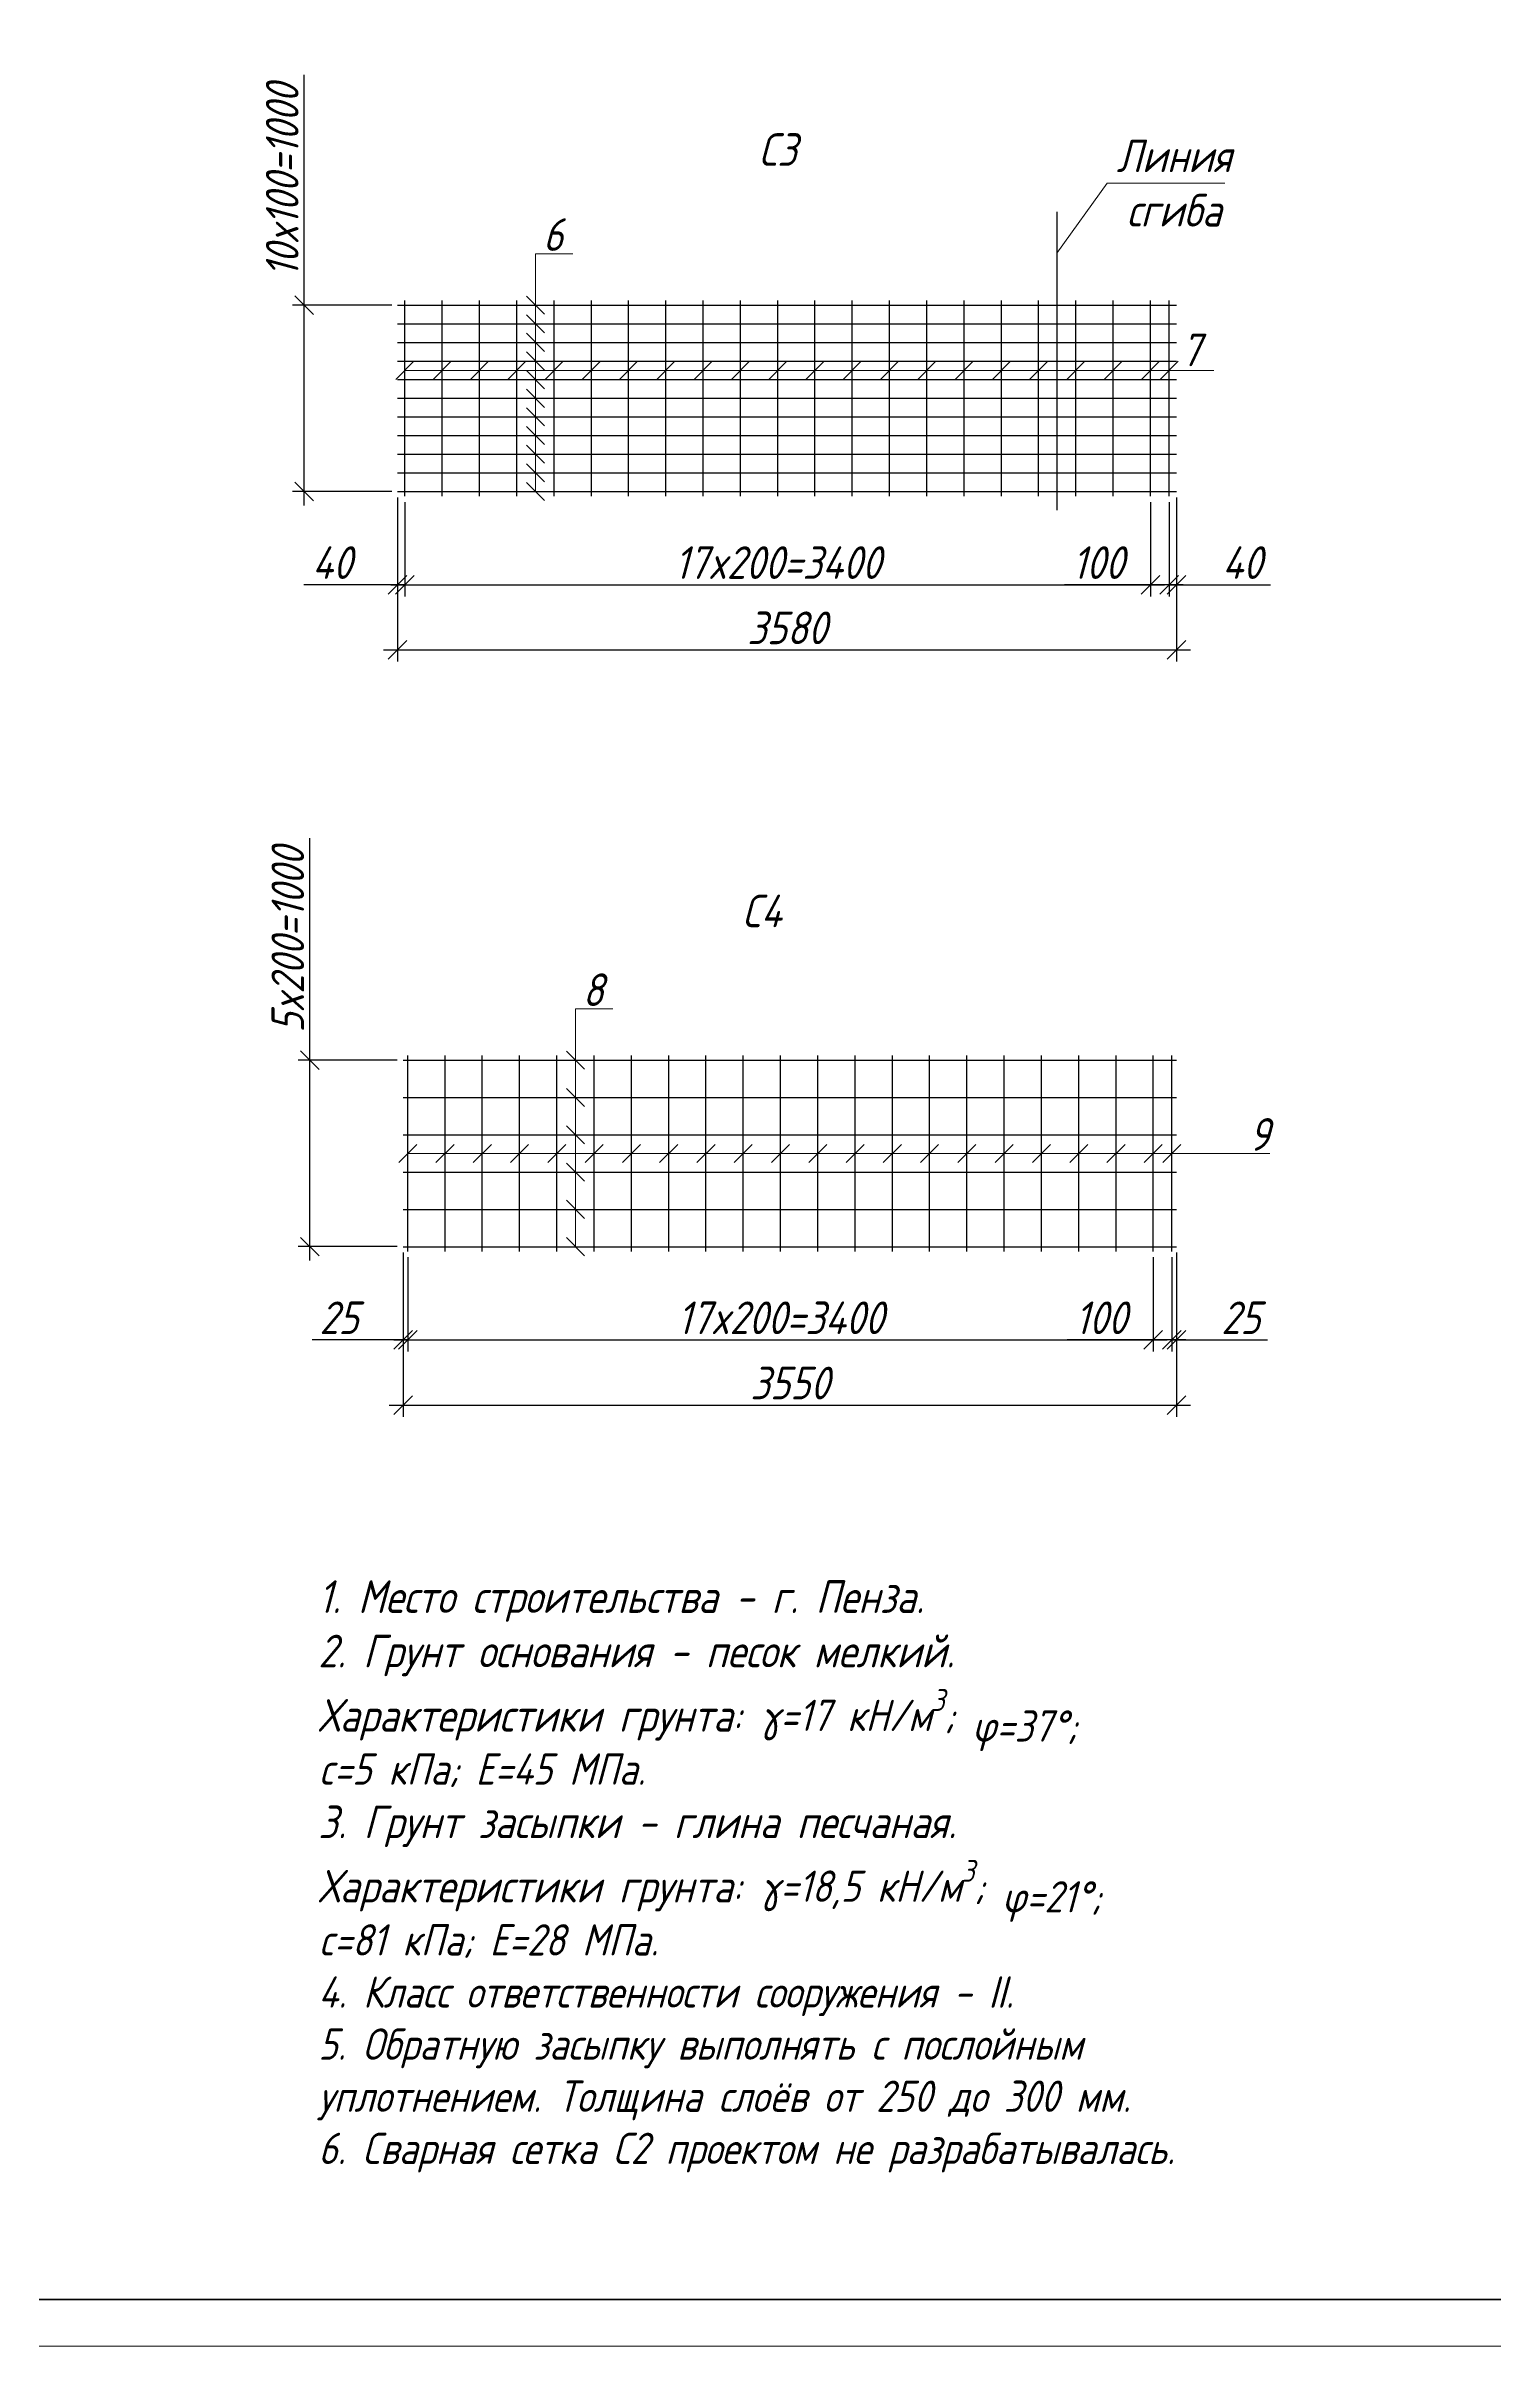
# Model space of a CAD drawing. Header units: millimetres. Extents: x -1004 to 900128, y -352756 to 107728.
# Drawn here: x 427540 to 443078, y -327091 to -302415 of the extents above; entities that cross this region are included whole.
import ezdxf

# ---------------------------------------------------------------- set-up
doc = ezdxf.new("R2010")
doc.units = ezdxf.units.MM
doc.linetypes.add('ACAD_ISO02W100', pattern=[15, 12, -3])
for name, color, linetype, lineweight in [('basic', 95, 'Continuous', 30), ('frame', 173, 'Continuous', 40), ('hatch', 117, 'ACAD_ISO02W100', 25), ('size', 45, 'Continuous', 20), ('text', 13, 'Continuous', 20), ('thin', 153, 'Continuous', 18)]:
    doc.layers.add(name, color=color, linetype=linetype, lineweight=lineweight)
doc.styles.add('Structures', font='isocpeur.ttf', dxfattribs={"width": 0.85, "oblique": 15})
doc.dimstyles.new('structures 3.5 50', dxfattribs={"dimtxt": 3.5, "dimasz": 2, "dimexe": 1.25, "dimexo": 0.625, "dimtad": 1, "dimlfac": 0.5, "dimtxsty": 'Structures', "dimblk": 'OBLIQUE', "dimcen": 2.5, "dimdle": 1.5, "dimadec": 0, "dimazin": 0, "dimtfac": 1, "dimtmove": 0, "dimatfit": 3, "dimfxl": 1, "dimarcsym": 0})

# ---------------------------------------------------------------- blocks, each defined once
blk = doc.blocks.new('_Oblique')
at = {"color": 0, "linetype": 'ByBlock', "lineweight": -2}
blk.add_line((-0.5, -0.5), (0.5, 0.5), dxfattribs=at)
blk = doc.blocks.new('*D1459')
at = {"layer": 'Defpoints', "color": 0, "transparency": 16777216}
for p in [(431312, -307195), (431392, -307245), (431312, -308195)]:
    blk.add_point(p, dxfattribs=at)
at = {"layer": 'size', "color": 0, "lineweight": -2, "transparency": 16777216}
for p, q in [((431312, -307258), (431312, -308320)), ((431392, -307308), (431392, -308320)), ((431312, -308195), (430307, -308195)), ((431392, -308195), (431312, -308195)), ((431392, -308195), (431592, -308195))]:
    blk.add_line(p, q, dxfattribs=at)
at = {"layer": 'size', "color": 0, "lineweight": -2, "transparency": 16777216, "xscale": 200, "yscale": 200, "zscale": 200}
blk.add_blockref('_Oblique', (431312, -308195), dxfattribs=at)
at = {"layer": 'size', "color": 0, "lineweight": -2, "transparency": 16777216, "xscale": 200, "yscale": 200, "zscale": 200, "rotation": 180}
blk.add_blockref('_Oblique', (431392, -308195), dxfattribs=at)
at = {"layer": 'size', "color": 0, "transparency": 16777216, "insert": (430609, -307958), "char_height": 350, "attachment_point": 5, "style": 'Structures'}
blk.add_mtext('40', dxfattribs=at)
blk = doc.blocks.new('*D1478')
at = {"layer": 'Defpoints', "color": 0, "transparency": 16777216}
for p in [(439672, -307195), (439592, -307245), (439672, -308195)]:
    blk.add_point(p, dxfattribs=at)
at = {"layer": 'size', "color": 0, "lineweight": -2, "transparency": 16777216}
for p, q in [((439592, -307308), (439592, -308320)), ((439672, -307258), (439672, -308320)), ((439592, -308195), (439392, -308195)), ((439592, -308195), (439672, -308195)), ((439672, -308195), (440678, -308195))]:
    blk.add_line(p, q, dxfattribs=at)
at = {"layer": 'size', "color": 0, "lineweight": -2, "transparency": 16777216, "xscale": 200, "yscale": 200, "zscale": 200}
blk.add_blockref('_Oblique', (439592, -308195), dxfattribs=at)
at = {"layer": 'size', "color": 0, "lineweight": -2, "transparency": 16777216, "xscale": 200, "yscale": 200, "zscale": 200, "rotation": 180}
blk.add_blockref('_Oblique', (439672, -308195), dxfattribs=at)
at = {"layer": 'size', "color": 0, "transparency": 16777216, "insert": (440375, -307958), "char_height": 350, "attachment_point": 5, "style": 'Structures'}
blk.add_mtext('40', dxfattribs=at)
blk = doc.blocks.new('*D1479')
at = {"layer": 'Defpoints', "color": 0, "transparency": 16777216}
for p in [(431392, -307245), (439392, -307245), (439392, -308195)]:
    blk.add_point(p, dxfattribs=at)
at = {"layer": 'size', "color": 0, "lineweight": -2, "transparency": 16777216}
for p, q in [((431392, -307308), (431392, -308320)), ((439392, -307308), (439392, -308320)), ((431242, -308195), (439542, -308195))]:
    blk.add_line(p, q, dxfattribs=at)
at = {"layer": 'size', "color": 0, "lineweight": -2, "transparency": 16777216, "xscale": 200, "yscale": 200, "zscale": 200, "rotation": 180}
blk.add_blockref('_Oblique', (431392, -308195), dxfattribs=at)
at = {"layer": 'size', "color": 0, "lineweight": -2, "transparency": 16777216, "xscale": 200, "yscale": 200, "zscale": 200}
blk.add_blockref('_Oblique', (439392, -308195), dxfattribs=at)
at = {"layer": 'size', "color": 0, "transparency": 16777216, "insert": (435392, -307958), "char_height": 350, "attachment_point": 5, "style": 'Structures'}
blk.add_mtext('17x200=3400', dxfattribs=at)
blk = doc.blocks.new('*D1480')
at = {"layer": 'Defpoints', "color": 0, "transparency": 16777216}
for p in [(431312, -307195), (439672, -307195), (439672, -308895)]:
    blk.add_point(p, dxfattribs=at)
at = {"layer": 'size', "color": 0, "lineweight": -2, "transparency": 16777216}
for p, q in [((431312, -307258), (431312, -309020)), ((439672, -307258), (439672, -309020)), ((431162, -308895), (439822, -308895))]:
    blk.add_line(p, q, dxfattribs=at)
at = {"layer": 'size', "color": 0, "lineweight": -2, "transparency": 16777216, "xscale": 200, "yscale": 200, "zscale": 200, "rotation": 180}
blk.add_blockref('_Oblique', (431312, -308895), dxfattribs=at)
at = {"layer": 'size', "color": 0, "lineweight": -2, "transparency": 16777216, "xscale": 200, "yscale": 200, "zscale": 200}
blk.add_blockref('_Oblique', (439672, -308895), dxfattribs=at)
at = {"layer": 'size', "color": 0, "transparency": 16777216, "insert": (435492, -308658), "char_height": 350, "attachment_point": 5, "style": 'Structures'}
blk.add_mtext('3580', dxfattribs=at)
blk = doc.blocks.new('*D1481')
at = {"layer": 'Defpoints', "color": 0, "transparency": 16777216}
for p in [(430312, -305195), (431312, -305195), (431312, -307195)]:
    blk.add_point(p, dxfattribs=at)
at = {"layer": 'size', "color": 0, "lineweight": -2, "transparency": 16777216}
for p, q in [((430312, -305195), (430312, -302724)), ((431250, -305195), (430187, -305195)), ((430312, -307345), (430312, -305195)), ((431250, -307195), (430187, -307195))]:
    blk.add_line(p, q, dxfattribs=at)
at = {"layer": 'size', "color": 0, "lineweight": -2, "transparency": 16777216, "xscale": 200, "yscale": 200, "zscale": 200}
for p, rotation in [((430312, -305195), 90), ((430312, -307195), 270)]:
    blk.add_blockref('_Oblique', p, dxfattribs=dict(at, rotation=rotation))
at = {"layer": 'size', "color": 0, "transparency": 16777216, "insert": (430075, -303859), "char_height": 350, "attachment_point": 5, "rotation": 90, "style": 'Structures'}
blk.add_mtext('10x100=1000', dxfattribs=at)
blk = doc.blocks.new('*U1423')
at = {"layer": 'thin'}
blk.add_line((-97, -97), (97, 97), dxfattribs=at)
blk = doc.blocks.new('*U1424')
at = {"layer": 'thin', "color": 0, "linetype": 'ByBlock', "lineweight": -2, "transparency": 16777216}
for p in [(0, 0), (400, 0), (800, 0), (1200, 0), (1600, 0), (2000, 0), (2400, 0), (2800, 0), (3200, 0), (3600, 0), (4000, 0), (4400, 0), (4800, 0), (5200, 0), (5600, 0), (6000, 0), (6400, 0), (6800, 0), (7200, 0), (7600, 0), (8000, 0)]:
    blk.add_blockref('*U1423', p, dxfattribs=at)
blk = doc.blocks.new('*D1482')
at = {"layer": 'Defpoints', "color": 0, "transparency": 16777216}
for p in [(430372, -313297), (431372, -313297), (431372, -315297)]:
    blk.add_point(p, dxfattribs=at)
at = {"layer": 'size', "color": 0, "lineweight": -2, "transparency": 16777216}
for p, q in [((430372, -313297), (430372, -310915)), ((431310, -313297), (430247, -313297)), ((430372, -315447), (430372, -313297)), ((431310, -315297), (430247, -315297))]:
    blk.add_line(p, q, dxfattribs=at)
at = {"layer": 'size', "color": 0, "lineweight": -2, "transparency": 16777216, "xscale": 200, "yscale": 200, "zscale": 200}
for p, rotation in [((430372, -313297), 90), ((430372, -315297), 270)]:
    blk.add_blockref('_Oblique', p, dxfattribs=dict(at, rotation=rotation))
at = {"layer": 'size', "color": 0, "transparency": 16777216, "insert": (430135, -312006), "char_height": 350, "attachment_point": 5, "rotation": 90, "style": 'Structures'}
blk.add_mtext('5x200=1000', dxfattribs=at)
blk = doc.blocks.new('*D1483')
at = {"layer": 'Defpoints', "color": 0, "transparency": 16777216}
for p in [(431372, -315297), (431422, -315347), (431372, -316297)]:
    blk.add_point(p, dxfattribs=at)
at = {"layer": 'size', "color": 0, "lineweight": -2, "transparency": 16777216}
for p, q in [((431372, -315360), (431372, -316422)), ((431422, -315410), (431422, -316422)), ((431372, -316297), (430396, -316297)), ((431422, -316297), (431372, -316297)), ((431422, -316297), (431622, -316297))]:
    blk.add_line(p, q, dxfattribs=at)
at = {"layer": 'size', "color": 0, "lineweight": -2, "transparency": 16777216, "xscale": 200, "yscale": 200, "zscale": 200}
blk.add_blockref('_Oblique', (431372, -316297), dxfattribs=at)
at = {"layer": 'size', "color": 0, "lineweight": -2, "transparency": 16777216, "xscale": 200, "yscale": 200, "zscale": 200, "rotation": 180}
blk.add_blockref('_Oblique', (431422, -316297), dxfattribs=at)
at = {"layer": 'size', "color": 0, "transparency": 16777216, "insert": (430684, -316060), "char_height": 350, "attachment_point": 5, "style": 'Structures'}
blk.add_mtext('25', dxfattribs=at)
blk = doc.blocks.new('*D1484')
at = {"layer": 'Defpoints', "color": 0, "transparency": 16777216}
for p in [(431422, -315347), (439422, -315347), (439422, -316297)]:
    blk.add_point(p, dxfattribs=at)
at = {"layer": 'size', "color": 0, "lineweight": -2, "transparency": 16777216}
for p, q in [((431422, -315410), (431422, -316422)), ((439422, -315410), (439422, -316422)), ((431272, -316297), (439572, -316297))]:
    blk.add_line(p, q, dxfattribs=at)
at = {"layer": 'size', "color": 0, "lineweight": -2, "transparency": 16777216, "xscale": 200, "yscale": 200, "zscale": 200, "rotation": 180}
blk.add_blockref('_Oblique', (431422, -316297), dxfattribs=at)
at = {"layer": 'size', "color": 0, "lineweight": -2, "transparency": 16777216, "xscale": 200, "yscale": 200, "zscale": 200}
blk.add_blockref('_Oblique', (439422, -316297), dxfattribs=at)
at = {"layer": 'size', "color": 0, "transparency": 16777216, "insert": (435422, -316060), "char_height": 350, "attachment_point": 5, "style": 'Structures'}
blk.add_mtext('17x200=3400', dxfattribs=at)
blk = doc.blocks.new('*D1485')
at = {"layer": 'Defpoints', "color": 0, "transparency": 16777216}
for p in [(439622, -315347), (439672, -315297), (439672, -316297)]:
    blk.add_point(p, dxfattribs=at)
at = {"layer": 'size', "color": 0, "lineweight": -2, "transparency": 16777216}
for p, q in [((439672, -315360), (439672, -316422)), ((439622, -315410), (439622, -316422)), ((439622, -316297), (439422, -316297)), ((439622, -316297), (439672, -316297)), ((439672, -316297), (440648, -316297))]:
    blk.add_line(p, q, dxfattribs=at)
at = {"layer": 'size', "color": 0, "lineweight": -2, "transparency": 16777216, "xscale": 200, "yscale": 200, "zscale": 200}
blk.add_blockref('_Oblique', (439622, -316297), dxfattribs=at)
at = {"layer": 'size', "color": 0, "lineweight": -2, "transparency": 16777216, "xscale": 200, "yscale": 200, "zscale": 200, "rotation": 180}
blk.add_blockref('_Oblique', (439672, -316297), dxfattribs=at)
at = {"layer": 'size', "color": 0, "transparency": 16777216, "insert": (440360, -316060), "char_height": 350, "attachment_point": 5, "style": 'Structures'}
blk.add_mtext('25', dxfattribs=at)
blk = doc.blocks.new('*D1486')
at = {"layer": 'Defpoints', "color": 0, "transparency": 16777216}
for p in [(431372, -315297), (439672, -315297), (439672, -316997)]:
    blk.add_point(p, dxfattribs=at)
at = {"layer": 'size', "color": 0, "lineweight": -2, "transparency": 16777216}
for p, q in [((431372, -315360), (431372, -317122)), ((439672, -315360), (439672, -317122)), ((431222, -316997), (439822, -316997))]:
    blk.add_line(p, q, dxfattribs=at)
at = {"layer": 'size', "color": 0, "lineweight": -2, "transparency": 16777216, "xscale": 200, "yscale": 200, "zscale": 200, "rotation": 180}
blk.add_blockref('_Oblique', (431372, -316997), dxfattribs=at)
at = {"layer": 'size', "color": 0, "lineweight": -2, "transparency": 16777216, "xscale": 200, "yscale": 200, "zscale": 200}
blk.add_blockref('_Oblique', (439672, -316997), dxfattribs=at)
at = {"layer": 'size', "color": 0, "transparency": 16777216, "insert": (435522, -316760), "char_height": 350, "attachment_point": 5, "style": 'Structures'}
blk.add_mtext('3550', dxfattribs=at)
blk = doc.blocks.new('*U1425')
at = {"layer": 'thin'}
blk.add_line((-97, -97), (97, 97), dxfattribs=at)
blk = doc.blocks.new('*U1426')
at = {"layer": 'thin', "color": 0, "linetype": 'ByBlock', "lineweight": -2, "transparency": 16777216}
for p in [(0, 0), (400, 0), (800, 0), (1200, 0), (1600, 0), (2000, 0), (2400, 0), (2800, 0), (3200, 0), (3600, 0), (4000, 0), (4400, 0), (4800, 0), (5200, 0), (5600, 0), (6000, 0), (6400, 0), (6800, 0), (7200, 0), (7600, 0), (8000, 0)]:
    blk.add_blockref('*U1425', p, dxfattribs=at)
blk = doc.blocks.new('*D1427')
at = {"layer": 'Defpoints', "color": 0, "transparency": 16777216}
for p in [(439422, -315347), (439622, -315347), (439422, -316297)]:
    blk.add_point(p, dxfattribs=at)
at = {"layer": 'size', "color": 0, "lineweight": -2, "transparency": 16777216}
for p, q in [((439422, -315410), (439422, -316422)), ((439622, -315410), (439622, -316422)), ((439422, -316297), (438498, -316297)), ((439772, -316297), (439422, -316297))]:
    blk.add_line(p, q, dxfattribs=at)
at = {"layer": 'size', "color": 0, "lineweight": -2, "transparency": 16777216, "xscale": 200, "yscale": 200, "zscale": 200, "rotation": 180}
blk.add_blockref('_Oblique', (439422, -316297), dxfattribs=at)
at = {"layer": 'size', "color": 0, "lineweight": -2, "transparency": 16777216, "xscale": 200, "yscale": 200, "zscale": 200}
blk.add_blockref('_Oblique', (439622, -316297), dxfattribs=at)
at = {"layer": 'size', "color": 0, "transparency": 16777216, "insert": (438860, -316060), "char_height": 350, "attachment_point": 5, "style": 'Structures'}
blk.add_mtext('100', dxfattribs=at)
blk = doc.blocks.new('*D1428')
at = {"layer": 'Defpoints', "color": 0, "transparency": 16777216}
for p in [(439392, -307245), (439592, -307245), (439392, -308195)]:
    blk.add_point(p, dxfattribs=at)
at = {"layer": 'size', "color": 0, "lineweight": -2, "transparency": 16777216}
for p, q in [((439392, -307308), (439392, -308320)), ((439592, -307308), (439592, -308320)), ((439392, -308195), (438468, -308195)), ((439742, -308195), (439392, -308195))]:
    blk.add_line(p, q, dxfattribs=at)
at = {"layer": 'size', "color": 0, "lineweight": -2, "transparency": 16777216, "xscale": 200, "yscale": 200, "zscale": 200, "rotation": 180}
blk.add_blockref('_Oblique', (439392, -308195), dxfattribs=at)
at = {"layer": 'size', "color": 0, "lineweight": -2, "transparency": 16777216, "xscale": 200, "yscale": 200, "zscale": 200}
blk.add_blockref('_Oblique', (439592, -308195), dxfattribs=at)
at = {"layer": 'size', "color": 0, "transparency": 16777216, "insert": (438830, -307958), "char_height": 350, "attachment_point": 5, "style": 'Structures'}
blk.add_mtext('100', dxfattribs=at)

msp = doc.modelspace()

# ---------------------------------------------------------------- linework, layer by layer
at = {"layer": 'basic'}
for p, q in [((431312.048, -305195.057), (439672.048, -305195.057)), ((431392.048, -307245.057), (431392.048, -305145.057)), ((431792.048, -307245.057), (431792.048, -305145.057)), ((432192.048, -307245.057), (432192.048, -305145.057)), ((432592.048, -307245.057), (432592.048, -305145.057)), ((432992.048, -307245.057), (432992.048, -305145.057)), ((433392.048, -307245.057), (433392.048, -305145.057)), ((433792.048, -307245.057), (433792.048, -305145.057)), ((434192.048, -307245.057), (434192.048, -305145.057)), ((434592.048, -307245.057), (434592.048, -305145.057)), ((434992.048, -307245.057), (434992.048, -305145.057)), ((435392.048, -307245.057), (435392.048, -305145.057)), ((435792.048, -307245.057), (435792.048, -305145.057)), ((436192.048, -307245.057), (436192.048, -305145.057)), ((436592.048, -307245.057), (436592.048, -305145.057)), ((436992.048, -307245.057), (436992.048, -305145.057)), ((437392.048, -307245.057), (437392.048, -305145.057)), ((437792.048, -307245.057), (437792.048, -305145.057)), ((438192.048, -307245.057), (438192.048, -305145.057)), ((438592.048, -307245.057), (438592.048, -305145.057)), ((438992.048, -307245.057), (438992.048, -305145.057)), ((439392.048, -307245.057), (439392.048, -305145.057)), ((439592.048, -307245.057), (439592.048, -305145.057)), ((431312.048, -305395.057), (439672.048, -305395.057)), ((431312.048, -305595.057), (439672.048, -305595.057)), ((431312.048, -305795.057), (439672.048, -305795.057)), ((431312.048, -305995.057), (439672.048, -305995.057)), ((431312.048, -306195.057), (439672.048, -306195.057)), ((431312.048, -306395.057), (439672.048, -306395.057)), ((431312.048, -306595.057), (439672.048, -306595.057)), ((431312.048, -306795.057), (439672.048, -306795.057)), ((431312.048, -306995.057), (439672.048, -306995.057)), ((431312.048, -307195.057), (439672.048, -307195.057)), ((431372.048, -313297.142), (439672.048, -313297.142)), ((431422.048, -315347.142), (431422.048, -313247.142)), ((431822.048, -315347.142), (431822.048, -313247.142)), ((432222.048, -315347.142), (432222.048, -313247.142)), ((432622.048, -315347.142), (432622.048, -313247.142)), ((433022.048, -315347.142), (433022.048, -313247.142)), ((433422.048, -315347.142), (433422.048, -313247.142)), ((433822.048, -315347.142), (433822.048, -313247.142)), ((434222.048, -315347.142), (434222.048, -313247.142)), ((434622.048, -315347.142), (434622.048, -313247.142)), ((435022.048, -315347.142), (435022.048, -313247.142)), ((435422.048, -315347.142), (435422.048, -313247.142)), ((435822.048, -315347.142), (435822.048, -313247.142)), ((436222.048, -315347.142), (436222.048, -313247.142)), ((436622.048, -315347.142), (436622.048, -313247.142)), ((437022.048, -315347.142), (437022.048, -313247.142)), ((437422.048, -315347.142), (437422.048, -313247.142)), ((437822.048, -315347.142), (437822.048, -313247.142)), ((438222.048, -315347.142), (438222.048, -313247.142)), ((438622.048, -315347.142), (438622.048, -313247.142)), ((439022.048, -315347.142), (439022.048, -313247.142)), ((439422.048, -315347.142), (439422.048, -313247.142)), ((439622.048, -315347.142), (439622.048, -313247.142)), ((431372.048, -313697.142), (439672.048, -313697.142)), ((431372.048, -314097.142), (439672.048, -314097.142)), ((431372.048, -314497.142), (439672.048, -314497.142)), ((431372.048, -314897.142), (439672.048, -314897.142)), ((431372.048, -315297.142), (439672.048, -315297.142))]:
    msp.add_line(p, q, dxfattribs=at)
at = {"layer": 'frame'}
msp.add_line((462808.612, -326591.489), (405908.612, -326591.489), dxfattribs=at)
at = {"layer": 'hatch', "ltscale": 0.3}
msp.add_line((438386.376, -304195.057), (438386.376, -307395.057), dxfattribs=at)
at = {"layer": 'thin'}
for p, q in [((438386.376, -304637.463), (438926.167, -303885.614)), ((438926.167, -303885.614), (440190.651, -303885.614)), ((432792.048, -307195.057), (432792.048, -304645.057)), ((433192.048, -304645.057), (432792.048, -304645.057)), ((432889.275, -305292.284), (432694.821, -305097.829)), ((432889.275, -305492.284), (432694.821, -305297.829)), ((432889.275, -305692.284), (432694.821, -305497.829)), ((432889.275, -305892.284), (432694.821, -305697.829)), ((431392.048, -305895.057), (440072.048, -305895.057)), ((432889.275, -306092.284), (432694.821, -305897.829)), ((439494.821, -305992.284), (439689.275, -305797.829)), ((432889.275, -306292.284), (432694.821, -306097.829)), ((432889.275, -306492.284), (432694.821, -306297.829)), ((432889.275, -306692.284), (432694.821, -306497.829)), ((432889.275, -306892.284), (432694.821, -306697.829)), ((432889.275, -307092.284), (432694.821, -306897.829)), ((432889.275, -307292.284), (432694.821, -307097.829)), ((433222.048, -315297.142), (433222.048, -312747.142)), ((433622.048, -312747.142), (433222.048, -312747.142)), ((433319.275, -313394.369), (433124.821, -313199.914)), ((433319.275, -313794.369), (433124.821, -313599.914)), ((433319.275, -314194.369), (433124.821, -313999.914)), ((431422.048, -314297.142), (440672.048, -314297.142)), ((439524.821, -314394.369), (439719.275, -314199.914)), ((433319.275, -314594.369), (433124.821, -314399.914)), ((433319.275, -314994.369), (433124.821, -314799.914)), ((433319.275, -315394.369), (433124.821, -315199.914)), ((463308.612, -327091.489), (403908.612, -327091.489))]:
    msp.add_line(p, q, dxfattribs=at)

# ---------------------------------------------------------------- block references
for name, p in [('*U1424', (431392.048, -305895.057)), ('*U1426', (431422.048, -314297.142))]:
    msp.add_blockref(name, p, dxfattribs=at)

# ---------------------------------------------------------------- texts
at = {"layer": 'text', "char_height": 350, "style": 'Structures'}
for s, insert, width, attachment_point in [('С3', (435392.048, -303526.56), 793.67855, 5), ('Линия \\Pсгиба', (439645.017, -303885.614), 1343.47738, 5), ('6', (432980.573, -304438.343), 350, 5), ('7', (439824.588, -305676.021), 793.67855, 5), ('С4', (435222.048, -311695.574), 793.67855, 5), ('8', (433410.573, -312540.428), 350, 5), ('9', (440558.612, -314092.409), 793.67855, 5), ('\\A1;1. Место строительства - г. Пенза.\\P2. Грунт основания - песок мелкий.\\PХарактеристики грунта: {\\H0.95833x;γ=17 кН/м\\H0.7x;\\S3^ ;\\H1.42857x;; \\A0;φ=37%%D; \\Pc=5 кПа; E=45 МПа.\\P}3. Грунт засыпки - глина песчаная.\\PХарактеристики грунта: {\\H0.95833x;γ=18,5 кН/м\\H0.7x;\\S3^ ;\\H1.42857x;; \\A0;φ=21%%D; \\Pc=81 кПа; E=28 МПа.\\P4. Класс ответственности сооружения - II.\\P5. Обратную засыпку выполнять с послойным уплотнением. Толщина слоёв от 250 до 300 мм.\\P6. Сварная сетка С2 проектом не разрабатывалась.}', (430462.255, -322053.178), 9693.35693, 4)]:
    msp.add_mtext(s, dxfattribs=dict(at, insert=insert, width=width, attachment_point=attachment_point))

# ---------------------------------------------------------------- dimensions: what is measured, and where the dimension line sits
at = {"layer": 'size'}
for base, p1, p2, text, picture, middle in [((430312.048, -305195.057), (431312.048, -307195.057), (431312.048, -305195.057), '10x100=<>', '*D1481', (430074.548, -303859.29)), ((430372.048, -313297.142), (431372.048, -315297.142), (431372.048, -313297.142), '5x200=<>', '*D1482', (430134.548, -312006.001))]:
    dim = msp.add_linear_dim(base=base, p1=p1, p2=p2, angle=90, text=text, dimstyle='structures 3.5 50', dxfattribs=at)
    dim.commit()
    dim.dimension.update_dxf_attribs({"geometry": picture, "text_midpoint": middle})
for base, p1, p2, picture, middle in [((431312.048, -308195.057), (431392.048, -307245.057), (431312.048, -307195.057), '*D1459', (430609.282, -307957.557)), ((439672.048, -308195.057), (439592.048, -307245.057), (439672.048, -307195.057), '*D1478', (440374.814, -307957.557)), ((439392.048, -308195.057), (439592.048, -307245.057), (439392.048, -307245.057), '*D1428', (438829.782, -307957.557)), ((431372.048, -316297.142), (431422.048, -315347.142), (431372.048, -315297.142), '*D1483', (430684.157, -316059.642)), ((439422.048, -316297.142), (439622.048, -315347.142), (439422.048, -315347.142), '*D1427', (438859.782, -316059.642)), ((439672.048, -316297.142), (439622.048, -315347.142), (439672.048, -315297.142), '*D1485', (440359.939, -316059.642))]:
    dim = msp.add_linear_dim(base=base, p1=p1, p2=p2, dimstyle='structures 3.5 50', dxfattribs=at)
    dim.commit()
    dim.dimension.update_dxf_attribs({"geometry": picture, "text_midpoint": middle})
for base, p1, p2, text, picture, middle in [((439672.048, -308895.057), (431312.048, -307195.057), (439672.048, -307195.057), '3580', '*D1480', (435492.048, -308657.557)), ((439392.048, -308195.057), (431392.048, -307245.057), (439392.048, -307245.057), '17x200=3400', '*D1479', (435392.048, -307957.557)), ((439672.048, -316997.142), (431372.048, -315297.142), (439672.048, -315297.142), '3550', '*D1486', (435522.048, -316759.642)), ((439422.048, -316297.142), (431422.048, -315347.142), (439422.048, -315347.142), '17x200=3400', '*D1484', (435422.048, -316059.642))]:
    dim = msp.add_linear_dim(base=base, p1=p1, p2=p2, text=text, dimstyle='structures 3.5 50', dxfattribs=at)
    dim.commit()
    dim.dimension.update_dxf_attribs({"geometry": picture, "text_midpoint": middle})

doc.saveas('drawing.dxf')
